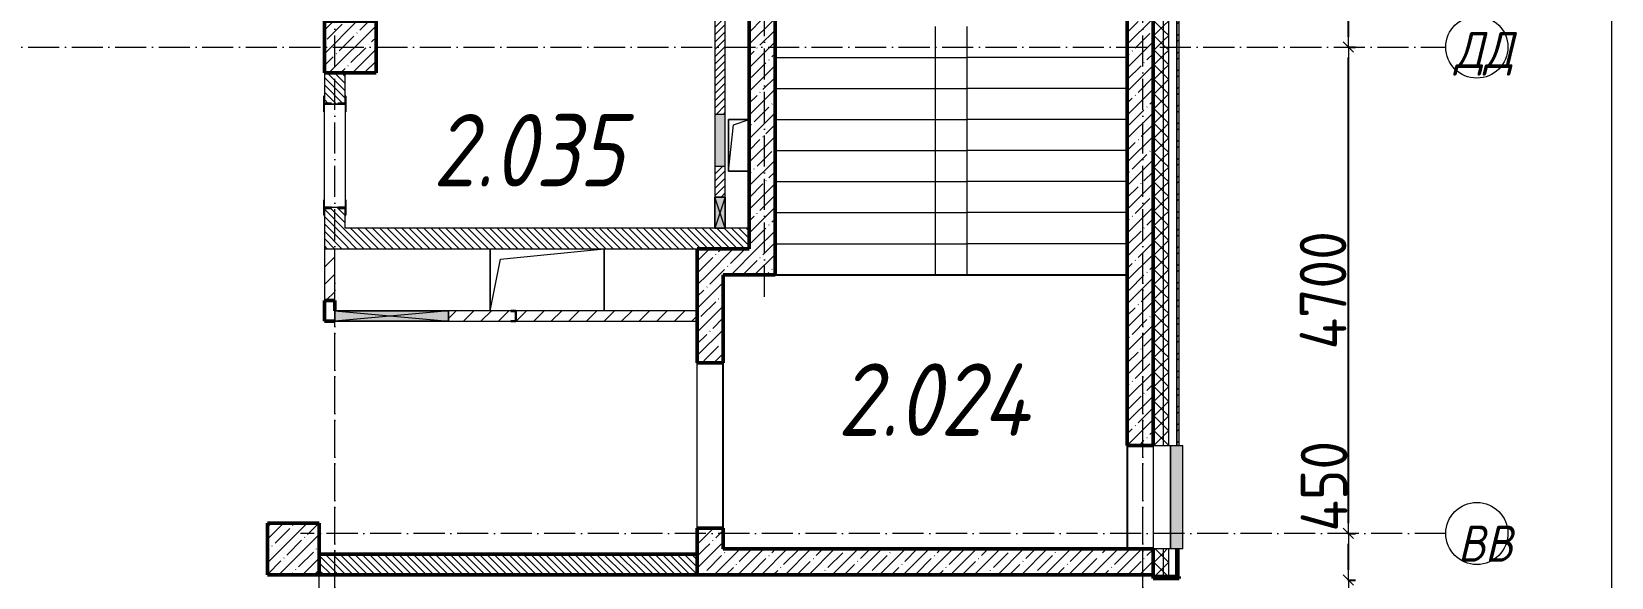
# Model space of a CAD drawing. Header units: millimetres. Extents: x -12989 to 629078, y -109036 to 555275.
# Drawn here: x 133684 to 148933, y 110520 to 115795 of the extents above; entities that cross this region are included whole.
import ezdxf

# ---------------------------------------------------------------- set-up
doc = ezdxf.new("R2010")
doc.units = ezdxf.units.MM
doc.linetypes.add('50_200_ШТРИХ_1Т_ш5_п1_п1_', pattern=[700, 500, -100, 0, -100])
for name, color, linetype, lineweight in [('A-____-____-DIMS', 7, 'Continuous', 9), ('A-DETL-GENF-OTLN', 7, 'Continuous', 9), ('A-FLOR-____-OTLN', 7, 'Continuous', 9), ('A-GENM-____-MCUT', 7, 'Continuous', 25), ('A-GENM-____-OTLN', 7, 'Continuous', 9), ('A-GENM-____-OTLN-1', 7, 'Continuous', 25), ('A-GLAZ-____-OTLN', 7, 'Continuous', 9), ('A-WALL-____-MCUT', 7, 'Continuous', 13), ('A-WALL-____-MCUT-1', 7, 'Continuous', 9), ('A-WALL-____-MCUT-2', 7, 'Continuous', 50), ('A-WALL-____-MCUT-3', 7, 'Continuous', 9), ('A-WALL-____-OTLN', 7, 'Continuous', 9), ('A-WALL-____-PATT-1', 7, 'Continuous', 9), ('A-WALL-FNSH-MCUT-1', 7, 'Continuous', 9), ('I-WALL-____-OTLN', 7, 'Continuous', 9), ('S-COLS-____-MCUT', 7, 'Continuous', 50), ('S-COLS-____-OTLN', 7, 'Continuous', 9), ('S-GRID-____-IDEN', 7, 'Continuous', 9), ('S-GRID-____-OTLN-1', 7, '50_200_ШТРИХ_1Т_ш5_п1_п1_', 9), ('S-STRS-____-OTLN-1', 7, 'Continuous', 9), ('Марки помещений', 7, 'Continuous', 9)]:
    doc.layers.add(name, color=color, linetype=linetype, lineweight=lineweight)
doc.layers.add('A-GLAZ-____-OTLN-1', color=7, linetype='Continuous', lineweight=9, true_color=0xc0c0c0)
doc.styles.add('ISOCPEUR_I', font='isocpeui.ttf', dxfattribs={"width": 0.9, "height": 2.5})
doc.styles.add('ISOCPEUR_I_2', font='isocpeui.ttf', dxfattribs={"width": 0.85, "height": 2.3})
doc.styles.add('ISOCPEUR_I_9', font='isocpeui.ttf', dxfattribs={"width": 0.9, "height": 250})
doc.styles.add('СПДС', font='isocpeur.ttf', dxfattribs={"width": 0.9})
doc.dimstyles.new('Размера А3', dxfattribs={"dimtxt": 200, "dimasz": 100, "dimexe": 70, "dimexo": 100, "dimgap": 20, "dimtad": 1, "dimdec": 0, "dimrnd": 10, "dimzin": 0, "dimdsep": 46, "dimtxsty": 'СПДС', "dimblk": 'ARROWHEAD_6', "dimcen": 1, "dimclrd": 256, "dimclre": 256, "dimclrt": 256, "dimazin": 0, "dimtfac": 1, "dimtdec": 0, "dimtmove": 2, "dimatfit": 3, "dimfxl": 1, "dimtolj": 1, "dimtzin": 0, "dimarcsym": 0})
pattern_1 = [(135, (43259.71, 63713.66), (-35.35534, -35.35534), [])]
pattern_2 = [(45, (-92950, -47081.04), (-114.04925, 114.04925), []), (45, (-92835.95, -47081.04), (-114.04925, 114.04925), [201.613, -40.323, 3.353, -36.97])]
pattern_3 = [(45, (43259.71, 63713.66), (-70.71068, 70.71068), []), (135, (43259.71, 63713.66), (-70.71068, -70.71068), [])]
pattern_4 = [(45, (43259.71, 63713.66), (-84.85281, 84.85281), [])]
pattern_5 = [(45, (43259.71, 63713.66), (-114.04925, 114.04925), []), (45, (43373.76, 63713.66), (-114.04925, 114.04925), [201.612, -40.322, 3.353, -36.97])]
pattern_6 = [(45, (43259.71, 63713.66), (-70.71068, 70.71068), []), (135, (43259.71, 63713.66), (-70.71068, -70.71068), [])]

# ---------------------------------------------------------------- blocks, each defined once
blk = doc.blocks.new('BSC_Колонна _Прямоугольная - 500х500-V124-АР1_План отверстий 2 этажа в осях 1-64_Ю-ЯЯ')
at = {"layer": 'S-COLS-____-OTLN'}
h = blk.add_hatch(dxfattribs=at)
h.set_pattern_fill('FP_137', color=256, style=0, pattern_type=2)
h.set_pattern_definition(pattern_2)
h.paths.add_polyline_path([(-250, -250), (250, -250), (250, 250), (-250, 250)], flags=0)
at = {"layer": 'S-COLS-____-MCUT'}
for p, q in [((250, 250), (-250, 250)), ((-250, 250), (-250, -250)), ((250, -250), (250, 250)), ((-250, -250), (250, -250))]:
    blk.add_line(p, q, dxfattribs=at)
blk = doc.blocks.new('BSC_Колонна _Прямоугольная - 500х500-V147-АР1_План отверстий 2 этажа в осях 1-64_Ю-ЯЯ')
at = {"layer": 'S-COLS-____-OTLN'}
h = blk.add_hatch(dxfattribs=at)
h.set_pattern_fill('FP_160', color=256, style=0, pattern_type=2)
h.set_pattern_definition([(45, (-93500, -51931.04), (-114.04925, 114.04925), []), (45, (-93385.95, -51931.04), (-114.04925, 114.04925), [201.613, -40.323, 3.353, -36.97])])
h.paths.add_polyline_path([(-250, -250), (250, -250), (250, 250), (-250, 250)], flags=0)
at = {"layer": 'S-COLS-____-MCUT'}
for p, q in [((250, 250), (-250, 250)), ((-250, 250), (-250, -250)), ((250, -250), (250, 250)), ((-250, -250), (250, -250))]:
    blk.add_line(p, q, dxfattribs=at)
blk = doc.blocks.new('154_Фахверк_СКБ_Швеллер - Тип_100_3960-28318856-АР1_План отверстий 2 этажа в осях 1-64_Ю-ЯЯ')
at = {"layer": 'A-GENM-____-MCUT'}
for p, q in [((175, 50), (125, 50)), ((125, 50), (125, -50)), ((128, 47), (175, 47)), ((128, -47), (128, 47)), ((175, 47), (175, 50)), ((125, -50), (175, -50)), ((175, -47), (128, -47)), ((175, -50), (175, -47))]:
    blk.add_line(p, q, dxfattribs=at)
blk = doc.blocks.new('154_Стойка_СКБ_Уголок - СМ-2180_200-28268025-АР1_План отверстий 2 этажа в осях 1-64_Ю-ЯЯ')
at = {"layer": 'A-GENM-____-MCUT'}
for p, q in [((125, 156), (125, 81)), ((200, 156), (125, 156)), ((200, 150), (200, 156)), ((125, 81), (131, 81)), ((131, 19), (125, 19)), ((125, 19), (125, -56)), ((131, 81), (131, 150)), ((131, 150), (200, 150)), ((131, -50), (131, 19)), ((125, -56), (200, -56)), ((200, -50), (131, -50)), ((200, -56), (200, -50))]:
    blk.add_line(p, q, dxfattribs=at)
blk = doc.blocks.new('Стойка_Влож_Полоса боковая - Полоса-28213942-АР1_План отверстий 2 этажа в осях 1-64_Ю-ЯЯ')
at = {"layer": 'A-GENM-____-OTLN'}
for p, q in [((-5, 60), (0, 60)), ((-5, -60), (-5, 60)), ((0, -60), (-5, -60))]:
    blk.add_line(p, q, dxfattribs=at)
blk = doc.blocks.new('Стойка_Влож_Уголок_Опорный - Уголок-28213941-АР1_План отверстий 2 этажа в осях 1-64_Ю-ЯЯ')
at = {"layer": 'A-GENM-____-OTLN'}
for p, q in [((-212, -6), (-212, 0)), ((0, 0), (0, -6)), ((-212, -75), (-212, -6)), ((-212, -6), (-206, -6)), ((-212, -75), (-206, -75)), ((-6, -6), (0, -6)), ((-6, -75), (0, -75)), ((0, -6), (0, -75))]:
    blk.add_line(p, q, dxfattribs=at)
blk = doc.blocks.new('AR_Отверстие Ниша - Лючок-32401671-АР1_План отверстий 2 этажа в осях 1-64_Ю-ЯЯ')
at = {"layer": 'A-GLAZ-____-OTLN'}
blk.add_hatch(color=256, dxfattribs=at).paths.add_polyline_path([(250, -50), (250, 50), (-250, 50), (-250, -50)], flags=0)
for p, q in [((250, 50), (-250, 50)), ((-250, 50), (-250, -50)), ((250, -50), (250, 50)), ((-250, -50), (250, -50))]:
    blk.add_line(p, q, dxfattribs=at)
blk = doc.blocks.new('AR_Отверстие прямоугольное _в плите_ - AR_Отверстие прямоугольное _в плите_-30229458-АР1_План отверстий 2 этажа в осях 1-64_Ю-ЯЯ')
at = {"layer": 'A-GENM-____-OTLN'}
for p, q in [((100, 250), (-100, 250)), ((-100, 250), (-100, -250)), ((-100, -250), (-50, 200)), ((-50, 200), (100, 250)), ((-100, -250), (100, -250))]:
    blk.add_line(p, q, dxfattribs=at)
blk = doc.blocks.new('AR_Отверстие прямоугольное _в плите_ - AR_Отверстие прямоугольное _в плите_-30552682-АР1_План отверстий 2 этажа в осях 1-64_Ю-ЯЯ')
at = {"layer": 'A-GENM-____-OTLN'}
for p, q in [((-550, 300), (-550, -300)), ((-550, -300), (-450, 200)), ((-450, 200), (550, 300)), ((550, -300), (550, 300))]:
    blk.add_line(p, q, dxfattribs=at)
blk = doc.blocks.new('Отлив_СКБ - Отлив витража_120_НВФ-31885283-АР1_План отверстий 2 этажа в осях 1-64_Ю-ЯЯ')
at = {"layer": 'A-GLAZ-____-OTLN-1'}
for points in [[(426, -2), (1000, -2), (1000, 0), (0, 0), (0, -2)], [(426, -120), (1000, -120), (1000, -2), (0, -2), (0, -120)]]:
    blk.add_hatch(color=256, dxfattribs=at).paths.add_polyline_path(points, flags=0)
at = {"layer": 'A-GLAZ-____-OTLN'}
for p, q in [((0, 0), (1000, 0)), ((1000, -2), (0, -2)), ((0, -120), (0, -83)), ((0, -120), (1000, -120)), ((1000, -83), (1000, -120))]:
    blk.add_line(p, q, dxfattribs=at)
blk = doc.blocks.new('Стены 13 - Стены 4-31812941-АР1_План отверстий 2 этажа в осях 1-64_Ю-ЯЯ')
at = {"layer": 'A-WALL-____-MCUT'}
for p, q in [((-1844, 41030), (-1844, 41010)), ((-1594, 41030), (-1844, 41030)), ((-1594, 41010), (-1594, 41030)), ((-1844, 41010), (-1594, 41010))]:
    blk.add_line(p, q, dxfattribs=at)
blk = doc.blocks.new('AR_Отверстие прямоугольное _в стене__БезПР - AR_Отверстие прямоугольное _в стене__БезПР-36789536-АР1_План отверстий 2 этажа в осях 1-64_Ю-ЯЯ')
at = {"layer": 'A-GLAZ-____-OTLN'}
blk.add_hatch(color=256, dxfattribs=at).paths.add_polyline_path([(150, 50), (-150, 50), (-150, -50), (150, -50)], flags=0)
at = {"layer": 'A-DETL-GENF-OTLN'}
for p, q in [((-150, -50), (-150, 50)), ((-150, 50), (150, 50)), ((150, 50), (-150, -50)), ((-150, 50), (150, -50)), ((150, 50), (-150, 50)), ((-150, 50), (-150, -50)), ((150, 50), (150, -50)), ((150, -50), (150, 50)), ((150, -50), (-150, -50)), ((-150, -50), (150, -50))]:
    blk.add_line(p, q, dxfattribs=at)
blk = doc.blocks.new('BSC_Колонна _Прямоугольная1 - 200х100 _металл_-V206-АР1_План отверстий 2 этажа в осях 1-64_Ю-ЯЯ')
at = {"layer": 'S-COLS-____-MCUT'}
for p, q in [((0, 50), (-100, 50)), ((-100, 50), (-100, -50)), ((100, -50), (100, 50)), ((-100, -50), (100, -50))]:
    blk.add_line(p, q, dxfattribs=at)
blk = doc.blocks.new('AR_Отверстие прямоугольное _в стене_ - AR_Отверстие прямоугольное _в стене__ОВ-36943067-АР1_План отверстий 2 этажа в осях 1-64_Ю-ЯЯ')
at = {"layer": 'A-GLAZ-____-OTLN'}
blk.add_hatch(color=256, dxfattribs=at).paths.add_polyline_path([(550, -50), (550, 50), (-550, 50), (-550, -50)], flags=0)
at = {"layer": 'A-DETL-GENF-OTLN'}
for p, q in [((-550, -50), (-550, 50)), ((-550, 50), (550, 50)), ((550, 50), (-550, -50)), ((-550, 50), (550, -50)), ((550, 50), (-550, 50)), ((-550, 50), (-550, -50)), ((550, 50), (550, -50)), ((550, -50), (550, 50)), ((550, -50), (-550, -50)), ((-550, -50), (550, -50))]:
    blk.add_line(p, q, dxfattribs=at)
blk = doc.blocks.new('BSC_Колонна _Прямоугольная - 500х500-V128-АР1_План отверстий 2 этажа в осях 1-64_А-ГГ')
at = {"layer": 'S-COLS-____-OTLN'}
h = blk.add_hatch(dxfattribs=at)
h.set_pattern_fill('FP_158', color=256, style=0, pattern_type=2)
h.set_pattern_definition(pattern_2)
h.paths.add_polyline_path([(-250, -250), (250, -250), (250, 250), (-250, 250)], flags=0)
at = {"layer": 'S-COLS-____-MCUT'}
for p, q in [((250, 250), (-250, 250)), ((-250, 250), (-250, -250)), ((250, -250), (250, 250)), ((-250, -250), (250, -250))]:
    blk.add_line(p, q, dxfattribs=at)
blk = doc.blocks.new('Стены 13 - Стены 4-31812941-АР1_План отверстий 2 этажа в осях 1-64_А-ГГ')
at = {"layer": 'A-WALL-____-MCUT-2'}
for p, q in [((-1844, 41030), (-1844, 41010)), ((-1594, 41030), (-1844, 41030)), ((-1594, 41010), (-1594, 41030)), ((-1844, 41010), (-1594, 41010))]:
    blk.add_line(p, q, dxfattribs=at)
blk = doc.blocks.new('Ось сетки - Круг_Ø6_00__ISO-2_5_0_9K_-25732049-АР1_План отверстий 2 этажа в осях 1-64_А-ГГ')
at = {"layer": 'S-GRID-____-IDEN'}
blk.add_circle((0, 0), 3, dxfattribs=at)
blk = doc.blocks.new('Ось сетки - Круг_Ø6_00__ISO-2_5_0_9K_-25732049-АР1_План отверстий 2 этажа в осях 1-64_Ю-ЯЯ')
at = {"layer": 'S-GRID-____-IDEN'}
blk.add_circle((0, 0), 3, dxfattribs=at)
blk = doc.blocks.new('ARROWHEAD_6')
at = {"color": 0, "linetype": 'Continuous'}
for p, q in [((0, 0), (-1, 0)), ((-0.5, -0.5), (0.5, 0.5))]:
    blk.add_line(p, q, dxfattribs=at)
blk = doc.blocks.new('*D2795')
at = {"layer": 'A-____-____-DIMS', "lineweight": -2, "transparency": 16777216}
for p, q in [((87537, 505797), (87613, 505797)), ((87543, 502347), (87543, 505697)), ((87537, 502247), (87613, 502247))]:
    blk.add_line(p, q, dxfattribs=at)
at = {"layer": 'Defpoints', "color": 0, "transparency": 16777216}
for p in [(87437, 505797), (87543, 505797), (87437, 502247)]:
    blk.add_point(p, dxfattribs=at)
at = {"layer": 'A-____-____-DIMS', "lineweight": -2, "transparency": 16777216, "xscale": 100, "yscale": 100, "zscale": 100}
for p, rotation in [((87543, 505797), 90), ((87543, 502247), 270)]:
    blk.add_blockref('ARROWHEAD_6', p, dxfattribs=dict(at, rotation=rotation))
at = {"layer": 'A-____-____-DIMS', "transparency": 16777216, "insert": (87298, 504022), "char_height": 450, "width": 2.49, "attachment_point": 5, "rotation": 90, "style": 'СПДС'}
blk.add_mtext('\\A1;3550', dxfattribs=at)
blk = doc.blocks.new('*D2796')
at = {"layer": 'A-____-____-DIMS', "lineweight": -2, "transparency": 16777216}
for p, q in [((87537, 506247), (87613, 506247)), ((87543, 505897), (87543, 506147)), ((87537, 505797), (87613, 505797))]:
    blk.add_line(p, q, dxfattribs=at)
at = {"layer": 'Defpoints', "color": 0, "transparency": 16777216}
for p in [(87437, 506247), (87543, 506247), (87437, 505797)]:
    blk.add_point(p, dxfattribs=at)
at = {"layer": 'A-____-____-DIMS', "lineweight": -2, "transparency": 16777216, "xscale": 100, "yscale": 100, "zscale": 100}
for p, rotation in [((87543, 506247), 90), ((87543, 505797), 270)]:
    blk.add_blockref('ARROWHEAD_6', p, dxfattribs=dict(at, rotation=rotation))
at = {"layer": 'A-____-____-DIMS', "transparency": 16777216, "insert": (87083, 506265), "char_height": 450, "width": 1.94, "attachment_point": 1, "rotation": 90, "line_spacing_factor": 1.149209, "style": 'СПДС'}
blk.add_mtext('\\A1;450', dxfattribs=at)
blk = doc.blocks.new('*D2797')
at = {"layer": 'A-____-____-DIMS', "lineweight": -2, "transparency": 16777216}
for p, q in [((87537, 510947), (87613, 510947)), ((87543, 506347), (87543, 510847)), ((87537, 506247), (87613, 506247))]:
    blk.add_line(p, q, dxfattribs=at)
at = {"layer": 'Defpoints', "color": 0, "transparency": 16777216}
for p in [(87437, 510947), (87543, 510947), (87437, 506247)]:
    blk.add_point(p, dxfattribs=at)
at = {"layer": 'A-____-____-DIMS', "lineweight": -2, "transparency": 16777216, "xscale": 100, "yscale": 100, "zscale": 100}
for p, rotation in [((87543, 510947), 90), ((87543, 506247), 270)]:
    blk.add_blockref('ARROWHEAD_6', p, dxfattribs=dict(at, rotation=rotation))
at = {"layer": 'A-____-____-DIMS', "transparency": 16777216, "insert": (87298, 508597), "char_height": 450, "width": 2.56, "attachment_point": 5, "rotation": 90, "style": 'СПДС'}
blk.add_mtext('\\A1;4700', dxfattribs=at)
blk = doc.blocks.new('*D2798')
at = {"layer": 'A-____-____-DIMS', "lineweight": -2, "transparency": 16777216}
for p, q in [((87537, 514297), (87613, 514297)), ((87543, 511047), (87543, 514197)), ((87537, 510947), (87613, 510947))]:
    blk.add_line(p, q, dxfattribs=at)
at = {"layer": 'Defpoints', "color": 0, "transparency": 16777216}
for p in [(87437, 514297), (87543, 514297), (87437, 510947)]:
    blk.add_point(p, dxfattribs=at)
at = {"layer": 'A-____-____-DIMS', "lineweight": -2, "transparency": 16777216, "xscale": 100, "yscale": 100, "zscale": 100}
for p, rotation in [((87543, 514297), 90), ((87543, 510947), 270)]:
    blk.add_blockref('ARROWHEAD_6', p, dxfattribs=dict(at, rotation=rotation))
at = {"layer": 'A-____-____-DIMS', "transparency": 16777216, "insert": (87298, 512622), "char_height": 450, "width": 2.49, "attachment_point": 5, "rotation": 90, "style": 'СПДС'}
blk.add_mtext('\\A1;3350', dxfattribs=at)
blk = doc.blocks.new('*D2705')
at = {"layer": 'A-____-____-DIMS', "lineweight": -2, "transparency": 16777216}
for p, q in [((87537, 505797), (87613, 505797)), ((87543, 502347), (87543, 505697)), ((87537, 502247), (87613, 502247))]:
    blk.add_line(p, q, dxfattribs=at)
at = {"layer": 'Defpoints', "color": 0, "transparency": 16777216}
for p in [(87437, 505797), (87543, 505797), (87437, 502247)]:
    blk.add_point(p, dxfattribs=at)
at = {"layer": 'A-____-____-DIMS', "lineweight": -2, "transparency": 16777216, "xscale": 100, "yscale": 100, "zscale": 100}
for p, rotation in [((87543, 505797), 90), ((87543, 502247), 270)]:
    blk.add_blockref('ARROWHEAD_6', p, dxfattribs=dict(at, rotation=rotation))
at = {"layer": 'A-____-____-DIMS', "transparency": 16777216, "insert": (87298, 504022), "char_height": 450, "attachment_point": 5, "rotation": 90, "style": 'СПДС'}
blk.add_mtext('\\A1;3550', dxfattribs=at)
blk = doc.blocks.new('*D2706')
at = {"layer": 'A-____-____-DIMS', "lineweight": -2, "transparency": 16777216}
for p, q in [((87537, 506247), (87613, 506247)), ((87543, 505897), (87543, 506147)), ((87537, 505797), (87613, 505797))]:
    blk.add_line(p, q, dxfattribs=at)
at = {"layer": 'Defpoints', "color": 0, "transparency": 16777216}
for p in [(87437, 506247), (87543, 506247), (87437, 505797)]:
    blk.add_point(p, dxfattribs=at)
at = {"layer": 'A-____-____-DIMS', "lineweight": -2, "transparency": 16777216, "xscale": 100, "yscale": 100, "zscale": 100}
for p, rotation in [((87543, 506247), 90), ((87543, 505797), 270)]:
    blk.add_blockref('ARROWHEAD_6', p, dxfattribs=dict(at, rotation=rotation))
at = {"layer": 'A-____-____-DIMS', "transparency": 16777216, "insert": (87083, 506265), "char_height": 450, "attachment_point": 1, "rotation": 90, "line_spacing_factor": 1.149209, "style": 'СПДС'}
blk.add_mtext('\\A1;450', dxfattribs=at)
blk = doc.blocks.new('2этаж')
at = {"layer": 'S-GRID-____-OTLN-1', "color": 251, "ltscale": 0.6, "true_color": 0x636466}
for p, q in [((77758.3, 498997), (77758.3, 549908.8)), ((81908.3, 508532.6), (81908.3, 549908.8)), ((85558.3, 498997), (85558.3, 549908.8)), ((53374.4, 510947), (88482.7, 510947)), ((77758.3, 454533.3), (77758.3, 508896.9)), ((85558.3, 454533.3), (85558.3, 508896.9)), ((88482.7, 506247), (77429.6, 506247)), ((88482.7, 506247), (77429.6, 506247))]:
    blk.add_line(p, q, dxfattribs=at)
at = {"layer": 'S-GRID-____-IDEN', "xscale": 99.99999999999993, "yscale": 99.99999999999993, "zscale": 99.99999999999993}
for p, rotation in [((88782.7, 510947), 269.9999999999995), ((88782.7, 506247), 89.99999999999982)]:
    blk.add_blockref('Ось сетки - Круг_Ø6_00__ISO-2_5_0_9K_-25732049-АР1_План отверстий 2 этажа в осях 1-64_Ю-ЯЯ', p, dxfattribs=dict(at, rotation=rotation))
at = {"layer": 'S-GRID-____-IDEN', "char_height": 350, "attachment_point": 1}
for s, insert, width, style in [('ДД', (88568.7, 511093.6), 505.063, 'ISOCPEUR_I_9'), ('ВВ', (88597.7, 506323.1), 447.342, 'ISOCPEUR_I_9'), ('ВВ', (88597.7, 506323.1), 447.342, 'ISOCPEUR_I')]:
    blk.add_mtext(s, dxfattribs=dict(at, insert=insert, width=width, style=style))
at = {"layer": 'A-____-____-DIMS'}
for base, p1, p2, picture, middle in [((87542.6, 514297), (87436.5, 510947), (87436.5, 514297), '*D2798', (87297.6, 512622)), ((87542.6, 510947), (87436.5, 506247), (87436.5, 510947), '*D2797', (87297.6, 508597)), ((87542.6, 505797), (87436.5, 502247), (87436.5, 505797), '*D2795', (87297.6, 504022)), ((87542.6, 505797), (87436.5, 502247), (87436.5, 505797), '*D2705', (87297.6, 504022))]:
    dim = blk.add_linear_dim(base=base, p1=p1, p2=p2, angle=90, dimstyle='Размера А3', override={"dimtxt": 450}, dxfattribs=at)
    dim.commit()
    dim.dimension.update_dxf_attribs({"geometry": picture, "text_midpoint": middle})
for picture in ['*D2706', '*D2796']:
    dim = blk.add_linear_dim(base=(87542.6, 506247), p1=(87436.5, 505797), p2=(87436.5, 506247), angle=90, dimstyle='Размера А3', override={"dimtxt": 450}, dxfattribs=at)
    dim.commit()
    dim.dimension.update_dxf_attribs({"geometry": picture, "text_midpoint": (87382.6, 506670), "dimtype": 160, "text_rotation": 90})

msp = doc.modelspace()

# ---------------------------------------------------------------- hatches: boundary and pattern name
at = {"layer": 'A-WALL-____-PATT-1'}
h = msp.add_hatch(dxfattribs=at)
h.set_pattern_fill('FP_1', color=256, style=0, pattern_type=2)
h.set_pattern_definition(pattern_3)
h.paths.add_polyline_path([(144659.7115, 110529.7006), (144659.7115, 110794.7006), (144609.7115, 110794.7006), (144609.7115, 110529.7006)], flags=0)
h.paths.add_polyline_path([(144609.7115, 111794.7006), (144659.7115, 111794.7006), (144659.7115, 119494.7006), (144609.7115, 119494.7006), (144609.7115, 114480.6011)], flags=0)
h.paths.add_polyline_path([(144609.7115, 133194.7006), (144659.7115, 133194.7006), (144659.7115, 134444.7006), (144609.7115, 134444.7006), (144609.7115, 133853.5493)], flags=0)
h.paths.add_polyline_path([(144609.7115, 136244.7006), (144659.7115, 136244.7006), (144659.7115, 137444.7006), (144609.7115, 137444.7006), (144609.7115, 137082.374)], flags=0)
h.paths.add_polyline_path([(144659.7115, 139244.7006), (144659.7115, 140444.7006), (144609.7115, 140444.7006), (144609.7115, 139244.7006)], flags=0)
h.paths.add_polyline_path([(144659.7115, 142244.7006), (144659.7115, 143444.7006), (144609.7115, 143444.7006), (144609.7115, 142244.7006)], flags=0)
h.paths.add_polyline_path([(144659.7115, 145244.7006), (144659.7115, 149494.7006), (144609.7115, 149494.7006), (144609.7115, 145244.7006)], flags=0)
h = msp.add_hatch(dxfattribs=at)
h.set_pattern_fill('FP_1', color=256, style=0, pattern_type=2)
h.set_pattern_definition(pattern_3)
h.paths.add_polyline_path([(144509.7115, 110529.7006), (144609.7115, 110529.7006), (144609.7115, 110794.7006), (144509.7115, 110794.7006)], flags=0)
h.paths.add_polyline_path([(144609.7115, 111794.7006), (144609.7115, 119494.7006), (144515.7115, 119494.7006), (144515.7115, 119419.7006), (144509.7115, 119419.7006), (144509.7115, 111794.7006)], flags=0)
h.paths.add_polyline_path([(144609.7115, 133194.7006), (144609.7115, 134444.7006), (144515.7115, 134444.7006), (144515.7115, 134369.7006), (144509.7115, 134369.7006), (144509.7115, 133269.7006), (144515.7115, 133269.7006), (144515.7115, 133194.7006)], flags=0)
h.paths.add_polyline_path([(144515.7115, 136244.7006), (144609.7115, 136244.7006), (144609.7115, 137444.7006), (144509.7115, 137444.7006), (144509.7115, 136319.7006), (144515.7115, 136319.7006), (144515.7115, 136250.7006)], flags=0)
h.paths.add_polyline_path([(144515.7115, 139244.7006), (144609.7115, 139244.7006), (144609.7115, 140444.7006), (144515.7115, 140444.7006), (144515.7115, 140369.7006), (144509.7115, 140369.7006), (144509.7115, 139319.7006), (144515.7115, 139319.7006), (144515.7115, 139250.7006)], flags=0)
h.paths.add_polyline_path([(144515.7115, 142244.7006), (144609.7115, 142244.7006), (144609.7115, 143444.7006), (144515.7115, 143444.7006), (144515.7115, 143369.7006), (144509.7115, 143369.7006), (144509.7115, 142319.7006), (144515.7115, 142319.7006), (144515.7115, 142250.7006)], flags=0)
h.paths.add_polyline_path([(144609.7115, 145244.7006), (144609.7115, 149394.7006), (144509.7115, 149394.7006), (144509.7115, 145244.7006)], flags=0)
h = msp.add_hatch(dxfattribs=at)
h.set_pattern_fill('FP_3', color=256, style=0, pattern_type=2)
h.set_pattern_definition([(45, (43259.71, 63713.66), (-85.53659, 85.53659), []), (45, (43316.74, 63713.66), (-85.53659, 85.53659), [])])
h.paths.add_polyline_path([(144759.7115, 110529.7006), (144759.7115, 110794.7006), (144739.7115, 110794.7006), (144739.7115, 110529.7006)], flags=0)
h.paths.add_polyline_path([(144739.7115, 111794.7006), (144759.7115, 111794.7006), (144759.7115, 119494.7006), (144739.7115, 119494.7006), (144739.7115, 114480.6011)], flags=0)
h = msp.add_hatch(dxfattribs=at)
h.set_pattern_fill('FP_13', color=256, style=0, pattern_type=2)
h.set_pattern_definition(pattern_5)
h.paths.add_polyline_path([(140859.7115, 113694.7006), (140859.7115, 118894.7006), (140609.7115, 118894.7006), (140609.7115, 113694.7006)], flags=0)
h = msp.add_hatch(dxfattribs=at)
h.set_pattern_fill('FP_13', color=256, style=0, pattern_type=2)
h.set_pattern_definition(pattern_5)
h.paths.add_polyline_path([(144509.7115, 111794.7006), (144509.7115, 118894.7006), (144259.7115, 118894.7006), (144259.7115, 111794.7006)], flags=0)
h = msp.add_hatch(dxfattribs=at)
h.set_pattern_fill('FP_5', color=256, style=0, pattern_type=2)
h.set_pattern_definition([(45, (43259.71, 63713.66), (-35.35534, 35.35534), [])])
h.paths.add_polyline_path([(140366.3781, 114194.7006), (140379.7115, 114194.7006), (140379.7115, 114494.7006), (140279.7115, 114494.7006), (140279.7115, 114194.7006), (140365.758, 114194.7006)], flags=0)
h.paths.add_polyline_path([(140279.7115, 114994.7006), (140379.7115, 114994.7006), (140379.7115, 118594.7006), (140279.7115, 118594.7006), (140279.7115, 116044.7006)], flags=0)
h = msp.add_hatch(dxfattribs=at)
h.set_pattern_fill('FP_6', color=256, style=0, pattern_type=2)
h.set_pattern_definition(pattern_1)
h.paths.add_polyline_path([(136709.7115, 113694.7006), (136709.7115, 114088.7006), (136640.7115, 114088.7006), (136640.7115, 114094.7006), (136578.7115, 114094.7006), (136578.7115, 114088.7006), (136509.7115, 114088.7006), (136509.7115, 113694.7006)], flags=0)
h.paths.add_polyline_path([(136578.7115, 115094.7006), (136640.7115, 115094.7006), (136640.7115, 115100.7006), (136709.7115, 115100.7006), (136709.7115, 115394.7006), (136509.7115, 115394.7006), (136509.7115, 115100.7006), (136578.7115, 115100.7006)], flags=0)
h = msp.add_hatch(dxfattribs=at)
h.set_pattern_fill('FP_6', color=256, style=0, pattern_type=2)
h.set_pattern_definition(pattern_1)
h.paths.add_polyline_path([(138689.5664, 113694.7006), (140609.7115, 113694.7006), (140609.7115, 113894.7006), (136709.7115, 113894.7006), (136709.7115, 113694.7006)], flags=0)
h = msp.add_hatch(dxfattribs=at)
h.set_pattern_fill('FP_4', color=256, style=0, pattern_type=2)
h.set_pattern_definition(pattern_4)
h.paths.add_polyline_path([(136509.7115, 113194.7006), (136609.7115, 113194.7006), (136609.7115, 113694.7006), (136509.7115, 113694.7006)], flags=0)
h = msp.add_hatch(dxfattribs=at)
h.set_pattern_fill('FP_13', color=256, style=0, pattern_type=2)
h.set_pattern_definition(pattern_5)
h.paths.add_polyline_path([(140859.7115, 113444.7006), (140859.7115, 113694.7006), (140109.7115, 113694.7006), (140109.7115, 113444.7006), (140359.7115, 113444.7006)], flags=0)
h = msp.add_hatch(dxfattribs=at)
h.set_pattern_fill('FP_13', color=256, style=0, pattern_type=2)
h.set_pattern_definition(pattern_5)
h.paths.add_polyline_path([(140359.7115, 110794.7006), (140359.7115, 110994.7006), (140109.7115, 110994.7006), (140109.7115, 110794.7006)], flags=0)
h.paths.add_polyline_path([(140109.7115, 112594.7006), (140359.7115, 112594.7006), (140359.7115, 113444.7006), (140109.7115, 113444.7006)], flags=0)
h = msp.add_hatch(dxfattribs=at)
h.set_pattern_fill('FP_4', color=256, style=0, pattern_type=2)
h.set_pattern_definition(pattern_4)
h.paths.add_polyline_path([(140109.7115, 112994.7006), (140109.7115, 113094.7006), (138359.7115, 113094.7006), (138359.7115, 112994.7006), (138689.5664, 112994.7006)], flags=0)
h.paths.add_polyline_path([(138309.7115, 112994.7006), (138309.7115, 112997.7006), (138356.7115, 112997.7006), (138356.7115, 113091.7006), (138309.7115, 113091.7006), (138309.7115, 113094.7006), (137709.7115, 113094.7006), (137709.7115, 112994.7006)], flags=0)
h = msp.add_hatch(dxfattribs=at)
h.set_pattern_fill('FP_6', color=256, style=0, pattern_type=2)
h.set_pattern_definition(pattern_1)
h.paths.add_polyline_path([(140109.7115, 110544.7006), (140109.7115, 110744.7006), (136459.7115, 110744.7006), (136459.7115, 110544.7006), (138689.5664, 110544.7006)], flags=0)
h = msp.add_hatch(dxfattribs=at)
h.set_pattern_fill('FP_6', color=256, style=0, pattern_type=2)
h.set_pattern_definition([(135, (43259.71, 63713.66), (-35.35534, -35.35534), [])])
h.paths.add_polyline_path([(140109.7115, 110544.7006), (140109.7115, 110744.7006), (136459.7115, 110744.7006), (136459.7115, 110544.7006), (138689.0934, 110544.7006)], flags=0)
h = msp.add_hatch(dxfattribs=at)
h.set_pattern_fill('FP_13', color=256, style=0, pattern_type=2)
h.set_pattern_definition(pattern_5)
h.paths.add_polyline_path([(144509.7115, 110544.7006), (144509.7115, 110794.7006), (140109.7115, 110794.7006), (140109.7115, 110544.7006), (143992.0684, 110544.7006)], flags=0)
h = msp.add_hatch(dxfattribs=at)
h.set_pattern_fill('FP_25', color=256, style=0, pattern_type=2)
h.set_pattern_definition([(45, (43259.71, 63713.66), (-114.04925, 114.04925), []), (45, (43373.76, 63713.66), (-114.04925, 114.04925), [201.612, -40.322, 3.353, -36.97])])
h.paths.add_polyline_path([(144509.7115, 110544.7006), (144509.7115, 110794.7006), (140109.7115, 110794.7006), (140109.7115, 110544.7006), (143991.4863, 110544.7006)], flags=0)
h = msp.add_hatch(dxfattribs=at)
h.set_pattern_fill('FP_1', color=256, style=0, pattern_type=2)
h.set_pattern_definition(pattern_6)
h.paths.add_polyline_path([(144609.7115, 110529.7006), (144609.7115, 110794.7006), (144509.7115, 110794.7006), (144509.7115, 110529.7006)], flags=0)
h = msp.add_hatch(dxfattribs=at)
h.set_pattern_fill('FP_1', color=256, style=0, pattern_type=2)
h.set_pattern_definition(pattern_6)
h.paths.add_polyline_path([(144659.7115, 110529.7006), (144659.7115, 110794.7006), (144609.7115, 110794.7006), (144609.7115, 110529.7006)], flags=0)
h = msp.add_hatch(dxfattribs=at)
h.set_pattern_fill('FP_3', color=256, style=0, pattern_type=2)
h.set_pattern_definition([(45, (43259.71, 63713.66), (-85.53659, 85.53659), []), (45, (43316.74, 63713.66), (-85.53659, 85.53659), [])])
h.paths.add_polyline_path([(144759.7115, 110529.7006), (144759.7115, 110794.7006), (144739.7115, 110794.7006), (144739.7115, 110529.7006)], flags=0)

# ---------------------------------------------------------------- linework, layer by layer
at = {"color": 1, "lineweight": 0}
msp.add_lwpolyline([(35696.9246, 156516.3825), (148932.9246, 156516.3825), (148932.9246, 57688.3825), (35696.9246, 57688.3825)], close=True, dxfattribs=at)
msp.add_lwpolyline([(140359.7115, 113444.7006), (144259.7115, 113444.7006), (144259.7115, 110794.7006), (140359.7115, 110794.7006)], close=True)
at = {"layer": 'A-FLOR-____-OTLN'}
for p, q in [((140409.7115, 114944.7006), (140609.7115, 114944.7006)), ((140409.7115, 114444.7006), (140409.7115, 114944.7006)), ((140609.7115, 114444.7006), (140409.7115, 114444.7006)), ((138109.7115, 113094.7006), (138109.7115, 113694.7006)), ((139209.7115, 113694.7006), (139209.7115, 113094.7006)), ((144259.7115, 113444.7006), (142409.7115, 113444.7006)), ((136459.7115, 107194.7006), (136459.7115, 110544.7006)), ((136459.7115, 107194.7006), (136459.7115, 110544.7006))]:
    msp.add_line(p, q, dxfattribs=at)
at = {"layer": 'A-WALL-____-MCUT'}
for p, q in [((144739.7115, 111794.7006), (144739.7115, 119494.7006)), ((136509.7115, 115394.7006), (136509.7115, 115169.7006)), ((136709.7115, 115169.7006), (136709.7115, 115394.7006)), ((136578.7115, 115094.7006), (136640.7115, 115094.7006)), ((136640.7115, 114094.7006), (136578.7115, 114094.7006)), ((136509.7115, 114019.7006), (136509.7115, 113694.7006)), ((136709.7115, 113894.7006), (136709.7115, 114019.7006)), ((140279.7115, 113894.7006), (136709.7115, 113894.7006)), ((140609.7115, 113894.7006), (140379.7115, 113894.7006)), ((136509.7115, 113694.7006), (140109.7115, 113694.7006)), ((144509.7115, 111794.7006), (144739.7115, 111794.7006)), ((140109.7115, 110744.7006), (136459.7115, 110744.7006)), ((144509.7115, 110794.7006), (144509.7115, 110529.7006)), ((144739.7115, 110794.7006), (144509.7115, 110794.7006)), ((144739.7115, 110529.7006), (144739.7115, 110794.7006)), ((136459.7115, 110544.7006), (140109.7115, 110544.7006)), ((144509.7115, 110529.7006), (144739.7115, 110529.7006))]:
    msp.add_line(p, q, dxfattribs=at)
at = {"layer": 'A-WALL-____-MCUT-1'}
for p, q in [((144609.7115, 111794.7006), (144609.7115, 119494.7006)), ((144659.7115, 111794.7006), (144659.7115, 119494.7006)), ((140109.7115, 110994.7006), (140109.7115, 110544.7006)), ((144509.7115, 110794.7006), (140359.7115, 110794.7006)), ((144509.7115, 110544.7006), (144509.7115, 110794.7006)), ((144609.7115, 110529.7006), (144609.7115, 110794.7006)), ((144659.7115, 110529.7006), (144659.7115, 110794.7006)), ((140109.7115, 110544.7006), (144509.7115, 110544.7006))]:
    msp.add_line(p, q, dxfattribs=at)
at = {"layer": 'A-WALL-____-MCUT-2'}
for p, q in [((140609.7115, 119144.7006), (140609.7115, 113694.7006)), ((140859.7115, 113444.7006), (140859.7115, 118894.7006)), ((144259.7115, 118894.7006), (144259.7115, 111794.7006)), ((144509.7115, 118894.7006), (144509.7115, 111794.7006)), ((144509.7115, 111794.7006), (144509.7115, 118894.7006)), ((140109.7115, 113694.7006), (140109.7115, 112594.7006)), ((140609.7115, 113694.7006), (140109.7115, 113694.7006)), ((140359.7115, 112594.7006), (140359.7115, 113444.7006)), ((140359.7115, 113444.7006), (140859.7115, 113444.7006)), ((140109.7115, 112594.7006), (140359.7115, 112594.7006)), ((144259.7115, 111794.7006), (144509.7115, 111794.7006)), ((140359.7115, 110994.7006), (140109.7115, 110994.7006)), ((140109.7115, 110994.7006), (140109.7115, 110544.7006)), ((140359.7115, 110794.7006), (140359.7115, 110994.7006)), ((140109.7115, 110744.7006), (136459.7115, 110744.7006)), ((144509.7115, 110794.7006), (140359.7115, 110794.7006)), ((144509.7115, 110544.7006), (144509.7115, 110794.7006)), ((144509.7115, 110794.7006), (144509.7115, 110529.7006)), ((144739.7115, 110529.7006), (144739.7115, 110794.7006)), ((136459.7115, 110544.7006), (140109.7115, 110544.7006)), ((140109.7115, 110544.7006), (144509.7115, 110544.7006)), ((144509.7115, 110529.7006), (144739.7115, 110529.7006))]:
    msp.add_line(p, q, dxfattribs=at)
at = {"layer": 'A-WALL-____-MCUT-3'}
for p, q in [((144609.7115, 110529.7006), (144609.7115, 110794.7006)), ((144659.7115, 110529.7006), (144659.7115, 110794.7006))]:
    msp.add_line(p, q, dxfattribs=at)
at = {"layer": 'A-WALL-____-OTLN'}
for p, q in [((140109.7115, 110994.7006), (140109.7115, 112594.7006)), ((140359.7115, 112594.7006), (140359.7115, 110994.7006)), ((144259.7115, 110794.7006), (144259.7115, 111794.7006)), ((144509.7115, 111794.7006), (144509.7115, 110794.7006))]:
    msp.add_line(p, q, dxfattribs=at)
at = {"layer": 'A-WALL-FNSH-MCUT-1'}
for p, q in [((144739.7115, 119494.7006), (144739.7115, 111794.7006)), ((144759.7115, 111794.7006), (144759.7115, 119494.7006)), ((140379.7115, 114994.7006), (140379.7115, 118594.7006)), ((140279.7115, 116044.7006), (140279.7115, 114994.7006)), ((140279.7115, 114494.7006), (140279.7115, 114194.7006)), ((140379.7115, 114194.7006), (140379.7115, 114494.7006)), ((136509.7115, 113694.7006), (136509.7115, 113194.7006)), ((136609.7115, 113194.7006), (136609.7115, 113694.7006)), ((138309.7115, 113094.7006), (137709.7115, 113094.7006)), ((137709.7115, 112994.7006), (138309.7115, 112994.7006)), ((140109.7115, 113094.7006), (138359.7115, 113094.7006)), ((138359.7115, 112994.7006), (140109.7115, 112994.7006)), ((140109.7115, 112994.7006), (140109.7115, 113094.7006)), ((144739.7115, 111794.7006), (144759.7115, 111794.7006)), ((144759.7115, 110794.7006), (144739.7115, 110794.7006)), ((144739.7115, 110794.7006), (144739.7115, 110529.7006)), ((144739.7115, 110794.7006), (144739.7115, 110529.7006)), ((144759.7115, 110529.7006), (144759.7115, 110794.7006)), ((144759.7115, 110529.7006), (144759.7115, 110794.7006)), ((144739.7115, 110529.7006), (144759.7115, 110529.7006)), ((144739.7115, 110529.7006), (144759.7115, 110529.7006))]:
    msp.add_line(p, q, dxfattribs=at)
at = {"layer": 'I-WALL-____-OTLN'}
for p, q in [((136509.7115, 114094.7006), (136509.7115, 115094.7006)), ((136709.7115, 115094.7006), (136709.7115, 114094.7006))]:
    msp.add_line(p, q, dxfattribs=at)
at = {"layer": 'S-STRS-____-OTLN-1'}
for p, q in [((142409.7115, 115544.7006), (142409.7115, 115844.7006)), ((142709.7115, 115844.7006), (142709.7115, 115544.7006)), ((140859.7115, 115544.7006), (142409.7115, 115544.7006)), ((140859.7115, 115544.7006), (142409.7115, 115544.7006)), ((142409.7115, 115244.7006), (142409.7115, 115544.7006)), ((142409.7115, 115544.7006), (142709.7115, 115544.7006)), ((142409.7115, 115544.7006), (142709.7115, 115544.7006)), ((142709.7115, 115544.7006), (142709.7115, 115244.7006)), ((144259.7115, 115544.7006), (142709.7115, 115544.7006)), ((144259.7115, 115544.7006), (142709.7115, 115544.7006)), ((140859.7115, 115244.7006), (142409.7115, 115244.7006)), ((140859.7115, 115244.7006), (142409.7115, 115244.7006)), ((142409.7115, 114944.7006), (142409.7115, 115244.7006)), ((142409.7115, 115244.7006), (142709.7115, 115244.7006)), ((142409.7115, 115244.7006), (142709.7115, 115244.7006)), ((142709.7115, 115244.7006), (142709.7115, 114944.7006)), ((144259.7115, 115244.7006), (142709.7115, 115244.7006)), ((144259.7115, 115244.7006), (142709.7115, 115244.7006)), ((140859.7115, 114944.7006), (142409.7115, 114944.7006)), ((140859.7115, 114944.7006), (142409.7115, 114944.7006)), ((142409.7115, 114644.7006), (142409.7115, 114944.7006)), ((142409.7115, 114944.7006), (142709.7115, 114944.7006)), ((142409.7115, 114944.7006), (142709.7115, 114944.7006)), ((142709.7115, 114944.7006), (142709.7115, 114644.7006)), ((144259.7115, 114944.7006), (142709.7115, 114944.7006)), ((144259.7115, 114944.7006), (142709.7115, 114944.7006)), ((140859.7115, 114644.7006), (142409.7115, 114644.7006)), ((140859.7115, 114644.7006), (142409.7115, 114644.7006)), ((142409.7115, 114344.7006), (142409.7115, 114644.7006)), ((142409.7115, 114644.7006), (142709.7115, 114644.7006)), ((142409.7115, 114644.7006), (142709.7115, 114644.7006)), ((142709.7115, 114644.7006), (142709.7115, 114344.7006)), ((144259.7115, 114644.7006), (142709.7115, 114644.7006)), ((144259.7115, 114644.7006), (142709.7115, 114644.7006)), ((140859.7115, 114344.7006), (142409.7115, 114344.7006)), ((140859.7115, 114344.7006), (142409.7115, 114344.7006)), ((142409.7115, 114044.7006), (142409.7115, 114344.7006)), ((142409.7115, 114344.7006), (142709.7115, 114344.7006)), ((142409.7115, 114344.7006), (142709.7115, 114344.7006)), ((142709.7115, 114344.7006), (142709.7115, 114044.7006)), ((144259.7115, 114344.7006), (142709.7115, 114344.7006)), ((144259.7115, 114344.7006), (142709.7115, 114344.7006)), ((140859.7115, 114044.7006), (142409.7115, 114044.7006)), ((140859.7115, 114044.7006), (142409.7115, 114044.7006)), ((142409.7115, 113744.7006), (142409.7115, 114044.7006)), ((142409.7115, 114044.7006), (142709.7115, 114044.7006)), ((142409.7115, 114044.7006), (142709.7115, 114044.7006)), ((142709.7115, 114044.7006), (142709.7115, 113744.7006)), ((144259.7115, 114044.7006), (142709.7115, 114044.7006)), ((144259.7115, 114044.7006), (142709.7115, 114044.7006)), ((140859.7115, 113744.7006), (142409.7115, 113744.7006)), ((140859.7115, 113744.7006), (142409.7115, 113744.7006)), ((142409.7115, 113444.7006), (142409.7115, 113744.7006)), ((142409.7115, 113744.7006), (142709.7115, 113744.7006)), ((142409.7115, 113744.7006), (142709.7115, 113744.7006)), ((142709.7115, 113744.7006), (142709.7115, 113444.7006)), ((144259.7115, 113744.7006), (142709.7115, 113744.7006)), ((144259.7115, 113744.7006), (142709.7115, 113744.7006)), ((140859.7115, 113444.7006), (142409.7115, 113444.7006)), ((140859.7115, 113444.7006), (142409.7115, 113444.7006)), ((144259.7115, 113444.7006), (142709.7115, 113444.7006))]:
    msp.add_line(p, q, dxfattribs=at)

# ---------------------------------------------------------------- block references
msp.add_blockref('2этаж', (58851.3748, -395302.2823))
at = {"layer": 'A-GENM-____-OTLN'}
for name, p in [('Стойка_Влож_Уголок_Опорный - Уголок-28213941-АР1_План отверстий 2 этажа в осях 1-64_Ю-ЯЯ', (136715.7115, 115094.7006)), ('AR_Отверстие прямоугольное _в плите_ - AR_Отверстие прямоугольное _в плите_-30229458-АР1_План отверстий 2 этажа в осях 1-64_Ю-ЯЯ', (140509.7115, 114694.7006)), ('AR_Отверстие прямоугольное _в плите_ - AR_Отверстие прямоугольное _в плите_-30552682-АР1_План отверстий 2 этажа в осях 1-64_Ю-ЯЯ', (138659.7115, 113394.7006))]:
    msp.add_blockref(name, p, dxfattribs=at)
for name, p, rotation in [('Стойка_Влож_Полоса боковая - Полоса-28213942-АР1_План отверстий 2 этажа в осях 1-64_Ю-ЯЯ', (136609.7115, 115094.7006), 89.99999999999991), ('Стойка_Влож_Уголок_Опорный - Уголок-28213941-АР1_План отверстий 2 этажа в осях 1-64_Ю-ЯЯ', (136503.7115, 114094.7006), 180)]:
    msp.add_blockref(name, p, dxfattribs=dict(at, rotation=rotation))
at = {"layer": 'A-GENM-____-OTLN-1'}
for name, p, rotation in [('154_Стойка_СКБ_Уголок - СМ-2180_200-28268025-АР1_План отверстий 2 этажа в осях 1-64_Ю-ЯЯ', (136659.7115, 114969.7006), 89.9999999999999), ('154_Стойка_СКБ_Уголок - СМ-2180_200-28268025-АР1_План отверстий 2 этажа в осях 1-64_Ю-ЯЯ', (136559.7115, 114219.7006), 269.9999999999999), ('154_Фахверк_СКБ_Швеллер - Тип_100_3960-28318856-АР1_План отверстий 2 этажа в осях 1-64_Ю-ЯЯ', (138484.7115, 113044.7006), 180)]:
    msp.add_blockref(name, p, dxfattribs=dict(at, rotation=rotation))
at = {"layer": 'A-GLAZ-____-OTLN'}
for name, p, rotation in [('AR_Отверстие Ниша - Лючок-32401671-АР1_План отверстий 2 этажа в осях 1-64_Ю-ЯЯ', (140329.7115, 114744.7006), 270), ('AR_Отверстие прямоугольное _в стене__БезПР - AR_Отверстие прямоугольное _в стене__БезПР-36789536-АР1_План отверстий 2 этажа в осях 1-64_Ю-ЯЯ', (140329.7115, 114044.7006), 270), ('Отлив_СКБ - Отлив витража_120_НВФ-31885283-АР1_План отверстий 2 этажа в осях 1-64_Ю-ЯЯ', (144676.7115, 110794.7006), 90)]:
    msp.add_blockref(name, p, dxfattribs=dict(at, rotation=rotation))
msp.add_blockref('AR_Отверстие прямоугольное _в стене_ - AR_Отверстие прямоугольное _в стене__ОВ-36943067-АР1_План отверстий 2 этажа в осях 1-64_Ю-ЯЯ', (137159.7115, 113044.7006), dxfattribs=at)
at = {"layer": 'A-WALL-____-OTLN'}
for name in ['Стены 13 - Стены 4-31812941-АР1_План отверстий 2 этажа в осях 1-64_Ю-ЯЯ', 'Стены 13 - Стены 4-31812941-АР1_План отверстий 2 этажа в осях 1-64_А-ГГ']:
    msp.add_blockref(name, (146353.2232, 69499.4586), dxfattribs=at)
at = {"layer": 'S-COLS-____-OTLN'}
for name, p in [('BSC_Колонна _Прямоугольная - 500х500-V147-АР1_План отверстий 2 этажа в осях 1-64_Ю-ЯЯ', (136759.7115, 115644.7006)), ('BSC_Колонна _Прямоугольная - 500х500-V124-АР1_План отверстий 2 этажа в осях 1-64_Ю-ЯЯ', (136209.7115, 110794.7006)), ('BSC_Колонна _Прямоугольная - 500х500-V128-АР1_План отверстий 2 этажа в осях 1-64_А-ГГ', (136209.7115, 110794.7006))]:
    msp.add_blockref(name, p, dxfattribs=at)
at = {"layer": 'S-COLS-____-OTLN', "rotation": 270.0000000000001}
msp.add_blockref('BSC_Колонна _Прямоугольная1 - 200х100 _металл_-V206-АР1_План отверстий 2 этажа в осях 1-64_Ю-ЯЯ', (136559.7115, 113094.7006), dxfattribs=at)
at = {"layer": 'S-GRID-____-IDEN', "xscale": 99.99999999999993, "yscale": 99.99999999999993, "zscale": 99.99999999999993, "rotation": 89.99999999999982}
msp.add_blockref('Ось сетки - Круг_Ø6_00__ISO-2_5_0_9K_-25732049-АР1_План отверстий 2 этажа в осях 1-64_А-ГГ', (147634.1181, 110944.7006), dxfattribs=at)

# ---------------------------------------------------------------- texts
at = {"layer": 'Марки помещений', "char_height": 700, "attachment_point": 1, "style": 'ISOCPEUR_I_2'}
for s, insert, width in [('2.035', (137557.7922, 114997.8021), 785.65375), ('2.024', (141463.976, 112587.8896), 817.72125)]:
    msp.add_mtext(s, dxfattribs=dict(at, insert=insert, width=width))

doc.saveas('drawing.dxf')
